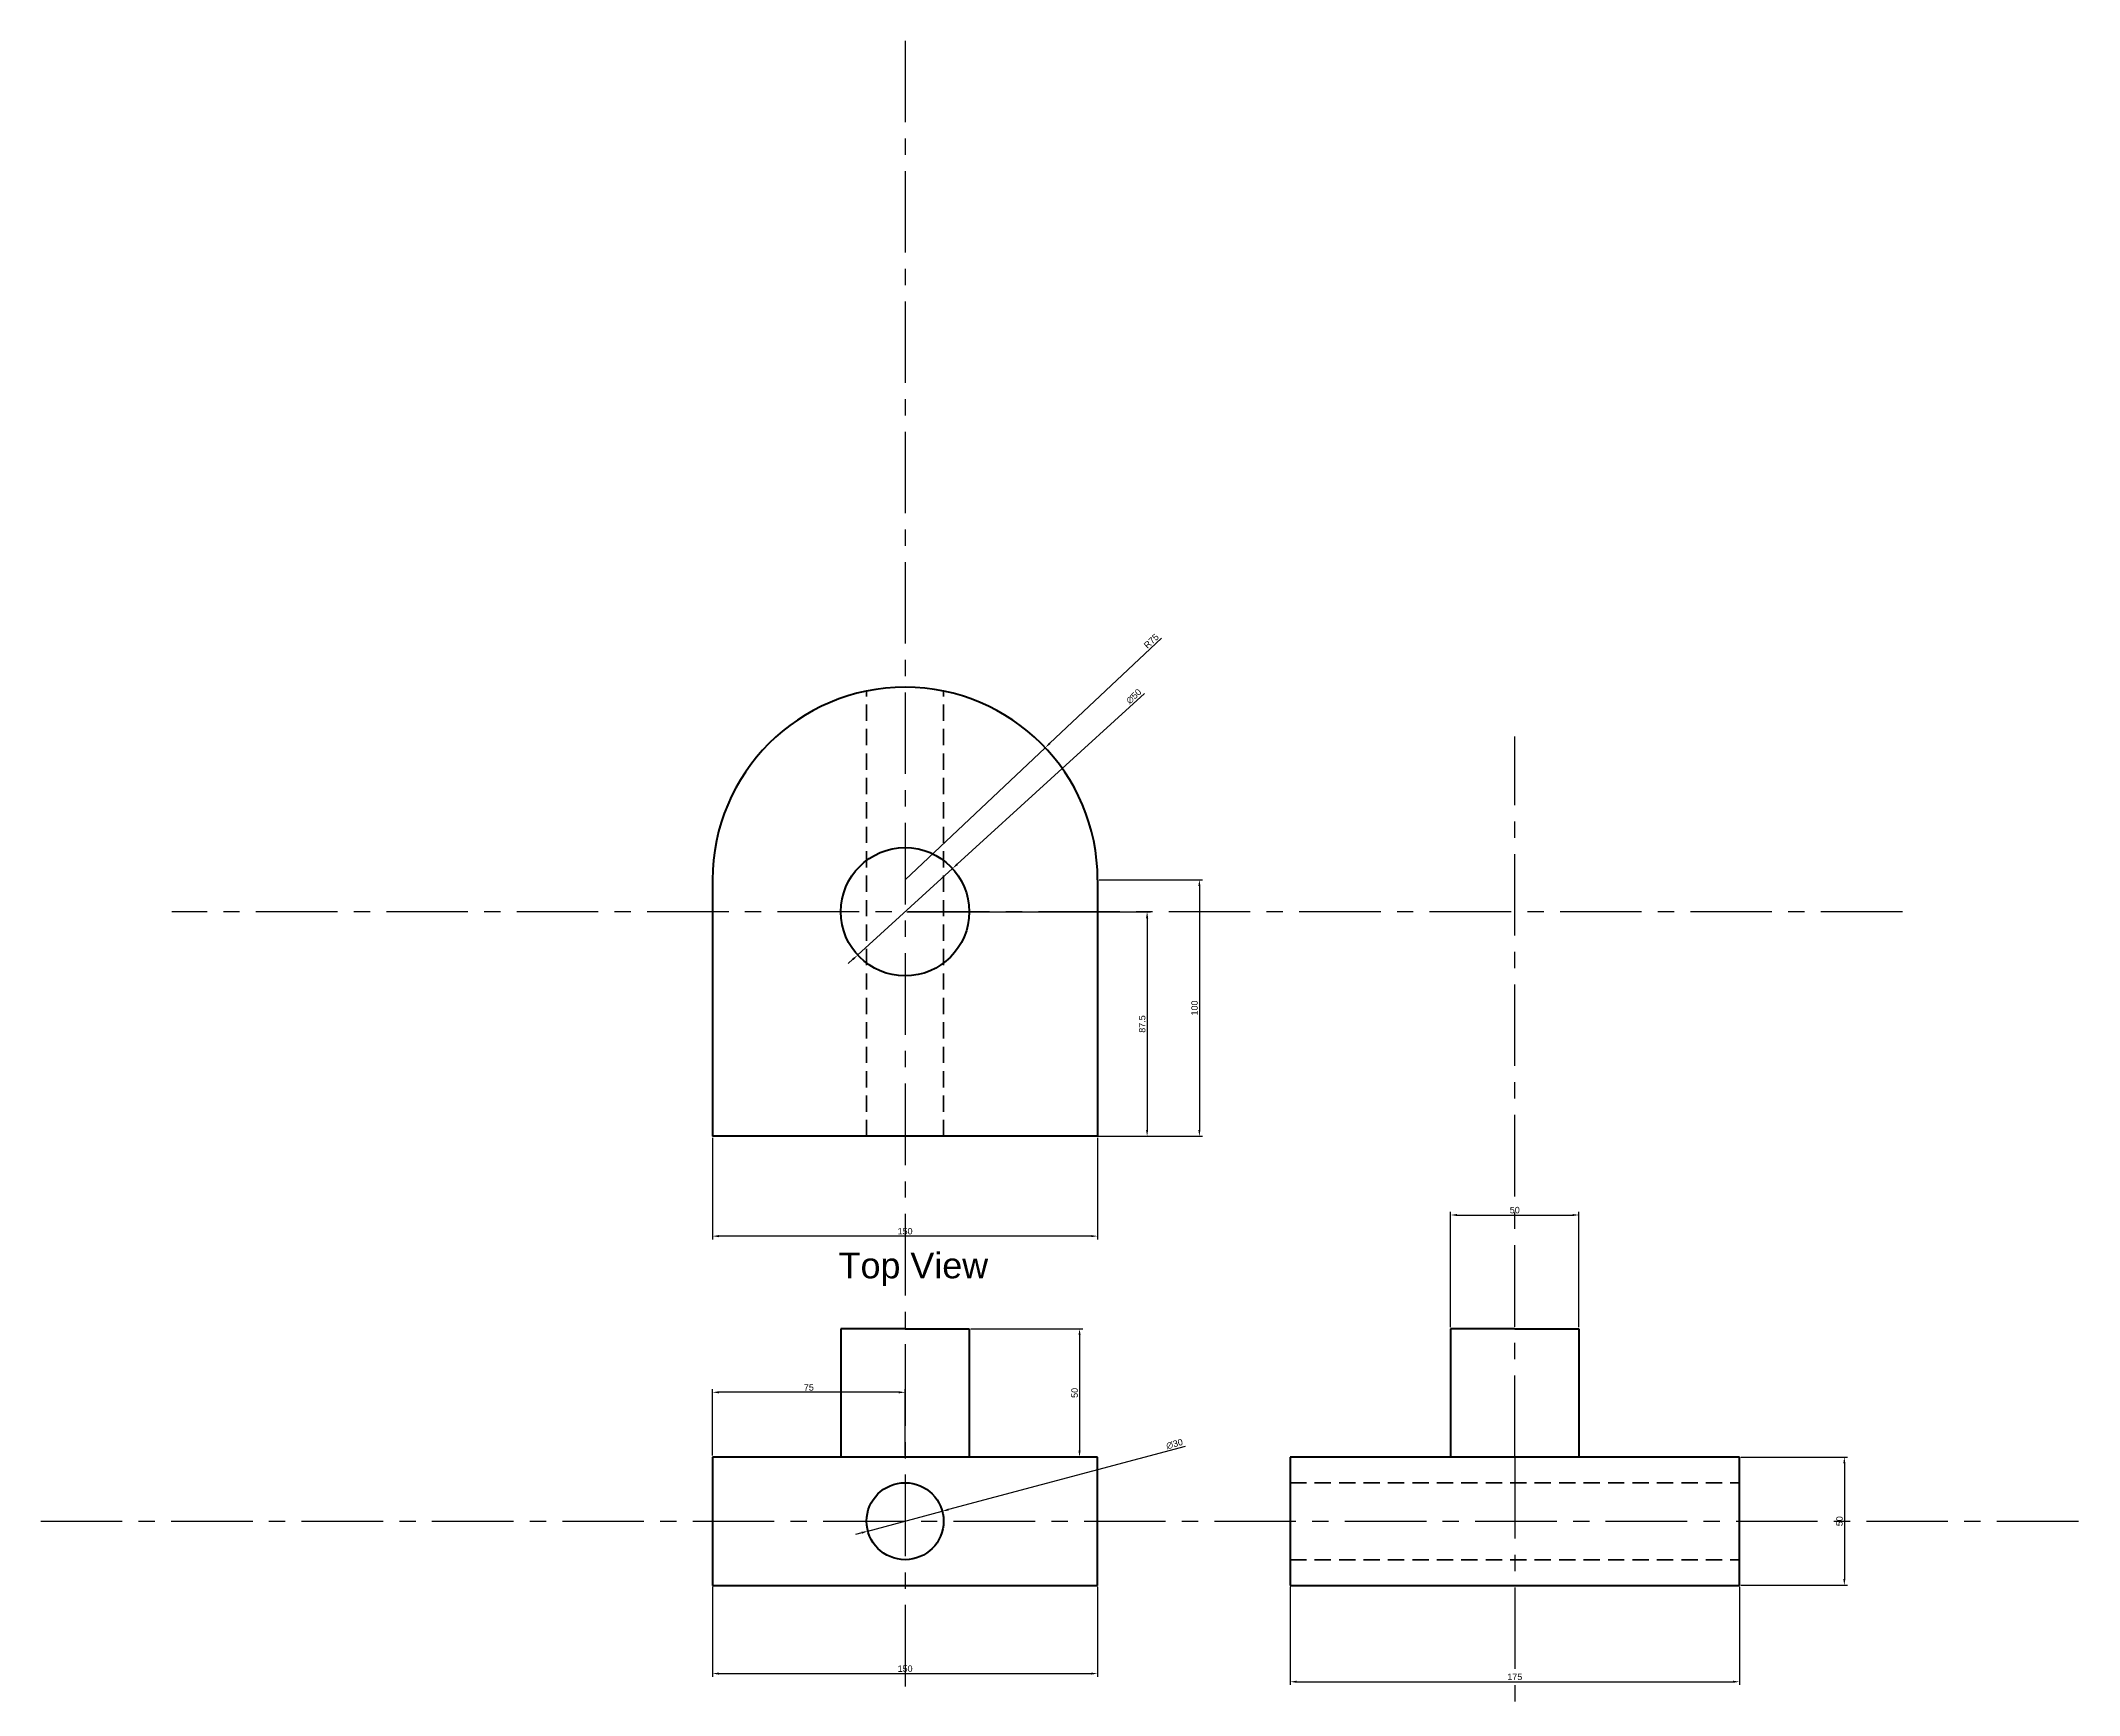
# Model space of a CAD drawing. Header units: millimetres. Extents: x 100 to 1688, y -231 to 799.
# Drawn here: x 100 to 894, y 155 to 799 of the extents above; entities that cross this region are included whole.
import ezdxf

# ---------------------------------------------------------------- set-up
doc = ezdxf.new("R2010")
doc.units = ezdxf.units.MM
doc.linetypes.add('CENTER', pattern=[50.8, 31.75, -6.35, 6.35, -6.35])
doc.linetypes.add('HIDDEN', pattern=[9.525, 6.35, -3.175])
for name, color, linetype, lineweight in [('Centerlines', 50, 'CENTER', 30), ('Dimensions and Text', 1, 'Continuous', 30), ('Hidden Lines', 4, 'HIDDEN', 35), ('Object lines', 7, 'Continuous', 50)]:
    doc.layers.add(name, color=color, linetype=linetype, lineweight=lineweight)
doc.styles.get("Standard").update_dxf_attribs({"font": 'arial.ttf'})
doc.dimstyles.new('ISO-25', dxfattribs={"dimtxt": 2.5, "dimasz": 2.5, "dimexe": 1.25, "dimexo": 0.625, "dimtad": 1, "dimdsep": 46, "dimtxsty": 'Standard', "dimcen": 2.5, "dimadec": 0, "dimazin": 0, "dimtfac": 1, "dimtmove": 0, "dimatfit": 3, "dimfxl": 1, "dimarcsym": 0})

# ---------------------------------------------------------------- blocks, each defined once
blk = doc.blocks.new('*D1')
at = {"layer": 'Defpoints', "color": 0, "transparency": 16777216}
for p in [(491.02, 523.91), (436.44, 472.47)]:
    blk.add_point(p, dxfattribs=at)
at = {"layer": 'Dimensions and Text', "color": 0, "lineweight": -2, "transparency": 16777216}
for p, q in [((536.28, 566.56), (492.84, 525.62)), ((436.44, 472.47), (491.02, 523.91))]:
    blk.add_line(p, q, dxfattribs=at)
at = {"layer": 'Dimensions and Text', "color": 0, "transparency": 16777216}
blk.add_solid([(492.55, 525.93), (493.12, 525.32), (491.02, 523.91)], dxfattribs=at)
at = {"layer": 'Dimensions and Text', "color": 0, "transparency": 16777216, "insert": (532.34, 565.46), "char_height": 2.5, "attachment_point": 5, "rotation": 43.30377}
blk.add_mtext('R75', dxfattribs=at)
blk = doc.blocks.new('*D2')
at = {"layer": 'Defpoints', "color": 0, "transparency": 16777216}
for p in [(454.91, 476.82), (417.97, 443.12)]:
    blk.add_point(p, dxfattribs=at)
at = {"layer": 'Dimensions and Text', "color": 0, "lineweight": -2, "transparency": 16777216}
for p, q in [((529.64, 544.99), (456.75, 478.5)), ((417.97, 443.12), (454.91, 476.82)), ((416.12, 441.43), (414.27, 439.75))]:
    blk.add_line(p, q, dxfattribs=at)
at = {"layer": 'Dimensions and Text', "color": 0, "transparency": 16777216}
for points in [[(456.47, 478.81), (457.03, 478.19), (454.91, 476.82)], [(415.84, 441.74), (416.4, 441.13), (417.97, 443.12)]]:
    blk.add_solid(points, dxfattribs=at)
at = {"layer": 'Dimensions and Text', "color": 0, "transparency": 16777216, "insert": (525.53, 543.9), "char_height": 2.5, "attachment_point": 5, "rotation": 42.37118}
blk.add_mtext('∅50', dxfattribs=at)
blk = doc.blocks.new('*D3')
at = {"layer": 'Defpoints', "color": 0, "transparency": 16777216}
for p in [(361.44, 197.47), (511.44, 197.47), (511.44, 163.08)]:
    blk.add_point(p, dxfattribs=at)
at = {"layer": 'Dimensions and Text', "color": 0, "lineweight": -2, "transparency": 16777216}
for p, q in [((361.44, 196.84), (361.44, 161.83)), ((511.44, 196.84), (511.44, 161.83)), ((363.94, 163.08), (508.94, 163.08))]:
    blk.add_line(p, q, dxfattribs=at)
at = {"layer": 'Dimensions and Text', "color": 0, "transparency": 16777216}
for points in [[(363.94, 163.49), (363.94, 162.66), (361.44, 163.08)], [(508.94, 163.49), (508.94, 162.66), (511.44, 163.08)]]:
    blk.add_solid(points, dxfattribs=at)
at = {"layer": 'Dimensions and Text', "color": 0, "transparency": 16777216, "insert": (436.44, 164.98), "char_height": 2.5, "attachment_point": 5}
blk.add_mtext('150', dxfattribs=at)
blk = doc.blocks.new('*D4')
at = {"layer": 'Defpoints', "color": 0, "transparency": 16777216}
for p in [(586.44, 197.47), (761.44, 197.47), (761.44, 159.9)]:
    blk.add_point(p, dxfattribs=at)
at = {"layer": 'Dimensions and Text', "color": 0, "lineweight": -2, "transparency": 16777216}
for p, q in [((586.44, 196.84), (586.44, 158.65)), ((761.44, 196.84), (761.44, 158.65)), ((588.94, 159.9), (758.94, 159.9))]:
    blk.add_line(p, q, dxfattribs=at)
at = {"layer": 'Dimensions and Text', "color": 0, "transparency": 16777216}
for points in [[(588.94, 160.32), (588.94, 159.48), (586.44, 159.9)], [(758.94, 160.32), (758.94, 159.48), (761.44, 159.9)]]:
    blk.add_solid(points, dxfattribs=at)
at = {"layer": 'Dimensions and Text', "color": 0, "transparency": 16777216, "insert": (673.94, 161.8), "char_height": 2.5, "attachment_point": 5}
blk.add_mtext('175', dxfattribs=at)
blk = doc.blocks.new('*D5')
at = {"layer": 'Defpoints', "color": 0, "transparency": 16777216}
for p in [(761.44, 247.47), (761.44, 197.47), (802.32, 197.47)]:
    blk.add_point(p, dxfattribs=at)
at = {"layer": 'Dimensions and Text', "color": 0, "lineweight": -2, "transparency": 16777216}
for p, q in [((762.06, 247.47), (803.57, 247.47)), ((802.32, 244.97), (802.32, 199.97)), ((762.06, 197.47), (803.57, 197.47))]:
    blk.add_line(p, q, dxfattribs=at)
at = {"layer": 'Dimensions and Text', "color": 0, "transparency": 16777216}
for points in [[(801.9, 244.97), (802.74, 244.97), (802.32, 247.47)], [(801.9, 199.97), (802.74, 199.97), (802.32, 197.47)]]:
    blk.add_solid(points, dxfattribs=at)
at = {"layer": 'Dimensions and Text', "color": 0, "transparency": 16777216, "insert": (800.42, 222.47), "char_height": 2.5, "attachment_point": 5, "rotation": 90}
blk.add_mtext('50', dxfattribs=at)
blk = doc.blocks.new('*D6')
at = {"layer": 'Defpoints', "color": 0, "transparency": 16777216}
for p in [(698.94, 341.79), (648.94, 297.47), (698.94, 297.47)]:
    blk.add_point(p, dxfattribs=at)
at = {"layer": 'Dimensions and Text', "color": 0, "lineweight": -2, "transparency": 16777216}
for p, q in [((648.94, 298.09), (648.94, 343.04)), ((651.44, 341.79), (696.44, 341.79)), ((698.94, 298.09), (698.94, 343.04))]:
    blk.add_line(p, q, dxfattribs=at)
at = {"layer": 'Dimensions and Text', "color": 0, "transparency": 16777216}
for points in [[(651.44, 342.2), (651.44, 341.37), (648.94, 341.79)], [(696.44, 342.2), (696.44, 341.37), (698.94, 341.79)]]:
    blk.add_solid(points, dxfattribs=at)
at = {"layer": 'Dimensions and Text', "color": 0, "transparency": 16777216, "insert": (673.94, 343.69), "char_height": 2.5, "attachment_point": 5}
blk.add_mtext('50', dxfattribs=at)
blk = doc.blocks.new('*D7')
at = {"layer": 'Defpoints', "color": 0, "transparency": 16777216}
for p in [(461.44, 297.47), (461.44, 247.47), (504.39, 247.47)]:
    blk.add_point(p, dxfattribs=at)
at = {"layer": 'Dimensions and Text', "color": 0, "lineweight": -2, "transparency": 16777216}
for p, q in [((462.06, 297.47), (505.64, 297.47)), ((504.39, 294.97), (504.39, 249.97)), ((462.06, 247.47), (505.64, 247.47))]:
    blk.add_line(p, q, dxfattribs=at)
at = {"layer": 'Dimensions and Text', "color": 0, "transparency": 16777216}
for points in [[(503.97, 294.97), (504.81, 294.97), (504.39, 297.47)], [(503.97, 249.97), (504.81, 249.97), (504.39, 247.47)]]:
    blk.add_solid(points, dxfattribs=at)
at = {"layer": 'Dimensions and Text', "color": 0, "transparency": 16777216, "insert": (502.49, 272.47), "char_height": 2.5, "attachment_point": 5, "rotation": 90}
blk.add_mtext('50', dxfattribs=at)
blk = doc.blocks.new('*D8')
at = {"layer": 'Defpoints', "color": 0, "transparency": 16777216}
for p in [(450.93, 226.34), (421.95, 218.6)]:
    blk.add_point(p, dxfattribs=at)
at = {"layer": 'Dimensions and Text', "color": 0, "lineweight": -2, "transparency": 16777216}
for p, q in [((545.55, 251.61), (453.34, 226.98)), ((421.95, 218.6), (450.93, 226.34)), ((419.53, 217.95), (417.11, 217.31))]:
    blk.add_line(p, q, dxfattribs=at)
at = {"layer": 'Dimensions and Text', "color": 0, "transparency": 16777216}
for points in [[(453.24, 227.39), (453.45, 226.58), (450.93, 226.34)], [(419.42, 218.35), (419.64, 217.55), (421.95, 218.6)]]:
    blk.add_solid(points, dxfattribs=at)
at = {"layer": 'Dimensions and Text', "color": 0, "transparency": 16777216, "insert": (541.39, 252.54), "char_height": 2.5, "attachment_point": 5, "rotation": 14.95537}
blk.add_mtext('∅30', dxfattribs=at)
blk = doc.blocks.new('*D9')
at = {"layer": 'Defpoints', "color": 0, "transparency": 16777216}
for p in [(361.44, 372.47), (511.44, 372.47), (361.44, 333.56)]:
    blk.add_point(p, dxfattribs=at)
at = {"layer": 'Dimensions and Text', "color": 0, "lineweight": -2, "transparency": 16777216}
for p, q in [((361.44, 371.84), (361.44, 332.31)), ((511.44, 371.84), (511.44, 332.31)), ((508.94, 333.56), (363.94, 333.56))]:
    blk.add_line(p, q, dxfattribs=at)
at = {"layer": 'Dimensions and Text', "color": 0, "transparency": 16777216}
for points in [[(363.94, 333.97), (363.94, 333.14), (361.44, 333.56)], [(508.94, 333.97), (508.94, 333.14), (511.44, 333.56)]]:
    blk.add_solid(points, dxfattribs=at)
at = {"layer": 'Dimensions and Text', "color": 0, "transparency": 16777216, "insert": (436.44, 335.46), "char_height": 2.5, "attachment_point": 5}
blk.add_mtext('150', dxfattribs=at)
blk = doc.blocks.new('*D10')
at = {"layer": 'Defpoints', "color": 0, "transparency": 16777216}
for p in [(511.44, 472.47), (511.44, 372.47), (551.08, 372.47)]:
    blk.add_point(p, dxfattribs=at)
at = {"layer": 'Dimensions and Text', "color": 0, "lineweight": -2, "transparency": 16777216}
for p, q in [((512.06, 472.47), (552.33, 472.47)), ((551.08, 469.97), (551.08, 374.97)), ((512.06, 372.47), (552.33, 372.47))]:
    blk.add_line(p, q, dxfattribs=at)
at = {"layer": 'Dimensions and Text', "color": 0, "transparency": 16777216}
for points in [[(550.66, 469.97), (551.49, 469.97), (551.08, 472.47)], [(550.66, 374.97), (551.49, 374.97), (551.08, 372.47)]]:
    blk.add_solid(points, dxfattribs=at)
at = {"layer": 'Dimensions and Text', "color": 0, "transparency": 16777216, "insert": (549.17, 422.47), "char_height": 2.5, "attachment_point": 5, "rotation": 90}
blk.add_mtext('100', dxfattribs=at)
blk = doc.blocks.new('*D11')
at = {"layer": 'Defpoints', "color": 0, "transparency": 16777216}
for p in [(436.44, 459.97), (436.44, 372.47), (530.72, 372.47)]:
    blk.add_point(p, dxfattribs=at)
at = {"layer": 'Dimensions and Text', "color": 0, "lineweight": -2, "transparency": 16777216}
for p, q in [((437.06, 459.97), (531.97, 459.97)), ((530.72, 457.47), (530.72, 374.97)), ((437.06, 372.47), (531.97, 372.47))]:
    blk.add_line(p, q, dxfattribs=at)
at = {"layer": 'Dimensions and Text', "color": 0, "transparency": 16777216}
for points in [[(530.3, 457.47), (531.13, 457.47), (530.72, 459.97)], [(530.3, 374.97), (531.13, 374.97), (530.72, 372.47)]]:
    blk.add_solid(points, dxfattribs=at)
at = {"layer": 'Dimensions and Text', "color": 0, "transparency": 16777216, "insert": (528.82, 416.22), "char_height": 2.5, "attachment_point": 5, "rotation": 90}
blk.add_mtext('87.5', dxfattribs=at)
blk = doc.blocks.new('*D12')
at = {"layer": 'Defpoints', "color": 0, "transparency": 16777216}
for p in [(361.44, 272.69), (361.44, 247.47), (436.44, 247.47)]:
    blk.add_point(p, dxfattribs=at)
at = {"layer": 'Dimensions and Text', "color": 0, "lineweight": -2, "transparency": 16777216}
for p, q in [((361.44, 248.09), (361.44, 273.94)), ((433.94, 272.69), (363.94, 272.69)), ((436.44, 248.09), (436.44, 273.94))]:
    blk.add_line(p, q, dxfattribs=at)
at = {"layer": 'Dimensions and Text', "color": 0, "transparency": 16777216}
for points in [[(363.94, 273.11), (363.94, 272.28), (361.44, 272.69)], [(433.94, 273.11), (433.94, 272.28), (436.44, 272.69)]]:
    blk.add_solid(points, dxfattribs=at)
at = {"layer": 'Dimensions and Text', "color": 0, "transparency": 16777216, "insert": (398.94, 274.59), "char_height": 2.5, "attachment_point": 5}
blk.add_mtext('75', dxfattribs=at)

msp = doc.modelspace()

# ---------------------------------------------------------------- linework, layer by layer
at = {"layer": 'Centerlines'}
for p, q in [((436.437, 799.412), (436.437, -231.221)), ((673.937, 247.467), (673.937, 528.316)), ((824.918, 459.967), (150.762, 459.967)), ((673.937, 247.467), (673.937, 19.558)), ((99.738, 222.467), (1687.907, 222.467))]:
    msp.add_line(p, q, dxfattribs=at)
at = {"layer": 'Hidden Lines'}
for p, q in [((421.437, 372.467), (421.437, 545.952)), ((451.437, 372.467), (451.437, 545.952)), ((586.437, 237.467), (761.437, 237.467)), ((586.437, 207.467), (761.437, 207.467))]:
    msp.add_line(p, q, dxfattribs=at)
at = {"layer": 'Object lines'}
for p, q in [((436.437, 547.467), (436.437, 547.467)), ((361.437, 472.467), (361.437, 372.467)), ((511.437, 472.467), (511.437, 372.467)), ((511.437, 372.467), (361.437, 372.467)), ((436.437, 297.467), (411.437, 297.467)), ((411.437, 297.467), (411.437, 247.467)), ((436.437, 297.467), (461.437, 297.467)), ((461.437, 297.467), (461.437, 247.467)), ((673.937, 297.467), (648.937, 297.467)), ((648.937, 297.467), (648.937, 247.467)), ((673.937, 297.467), (698.937, 297.467)), ((698.937, 297.467), (698.937, 247.467)), ((511.437, 247.467), (361.437, 247.467)), ((361.437, 247.467), (361.437, 197.467)), ((511.437, 197.467), (511.437, 247.467)), ((586.437, 247.467), (586.437, 197.467)), ((761.437, 247.467), (586.437, 247.467)), ((761.437, 197.467), (761.437, 247.467)), ((361.437, 197.467), (511.437, 197.467)), ((586.437, 197.467), (761.437, 197.467))]:
    msp.add_line(p, q, dxfattribs=at)
for centre, radius in [((436.437, 459.967), 25), ((436.437, 222.467), 15)]:
    msp.add_circle(centre, radius, dxfattribs=at)
for start, end in [(90, 180), (0, 90)]:
    msp.add_arc((436.437, 472.467), 75, start, end, dxfattribs=at)

# ---------------------------------------------------------------- texts
at = {"layer": 'Dimensions and Text', "insert": (410.552, 327.117), "char_height": 10, "attachment_point": 1}
msp.add_mtext_dynamic_manual_height_columns('Top View', width=168.02948, gutter_width=12.5, heights=[0], dxfattribs=at)

# ---------------------------------------------------------------- dimensions: what is measured, and where the dimension line sits
at = {"layer": 'Dimensions and Text'}
dim = msp.add_radius_dim(center=(436.437, 472.467), mpoint=(491.017, 523.907), dimstyle='ISO-25', dxfattribs=at)
dim.commit()
dim.dimension.update_dxf_attribs({"geometry": '*D1', "text_midpoint": (533.64, 564.079), "dimtype": 164})
for p1, p2, picture, middle in [((417.967, 443.119), (454.907, 476.816), '*D2', (526.854, 542.446)), ((421.945, 218.596), (450.929, 226.338), '*D8', (541.903, 250.639))]:
    dim = msp.add_diameter_dim_2p(p1=p1, p2=p2, dimstyle='ISO-25', dxfattribs=at)
    dim.commit()
    dim.dimension.update_dxf_attribs({"geometry": picture, "text_midpoint": middle, "dimtype": 163})
for base, p1, p2, picture, middle in [((551.076, 372.467), (511.437, 472.467), (511.437, 372.467), '*D10', (549.174, 422.467)), ((530.718, 372.467), (436.437, 459.967), (436.437, 372.467), '*D11', (528.816, 416.217)), ((504.391, 247.467), (461.437, 297.467), (461.437, 247.467), '*D7', (502.49, 272.467)), ((802.319, 197.467), (761.437, 247.467), (761.437, 197.467), '*D5', (800.418, 222.467))]:
    dim = msp.add_linear_dim(base=base, p1=p1, p2=p2, angle=90, dimstyle='ISO-25', dxfattribs=at)
    dim.commit()
    dim.dimension.update_dxf_attribs({"geometry": picture, "text_midpoint": middle})
for base, p1, p2, picture, middle in [((361.437, 333.556), (511.437, 372.467), (361.437, 372.467), '*D9', (436.437, 335.458)), ((698.937, 341.786), (648.937, 297.467), (698.937, 297.467), '*D6', (673.937, 343.687)), ((361.437, 272.693), (436.437, 247.467), (361.437, 247.467), '*D12', (398.937, 274.59)), ((511.437, 163.076), (361.437, 197.467), (511.437, 197.467), '*D3', (436.437, 164.977)), ((761.437, 159.898), (586.437, 197.467), (761.437, 197.467), '*D4', (673.937, 161.8))]:
    dim = msp.add_linear_dim(base=base, p1=p1, p2=p2, dimstyle='ISO-25', dxfattribs=at)
    dim.commit()
    dim.dimension.update_dxf_attribs({"geometry": picture, "text_midpoint": middle})

doc.saveas('drawing.dxf')
